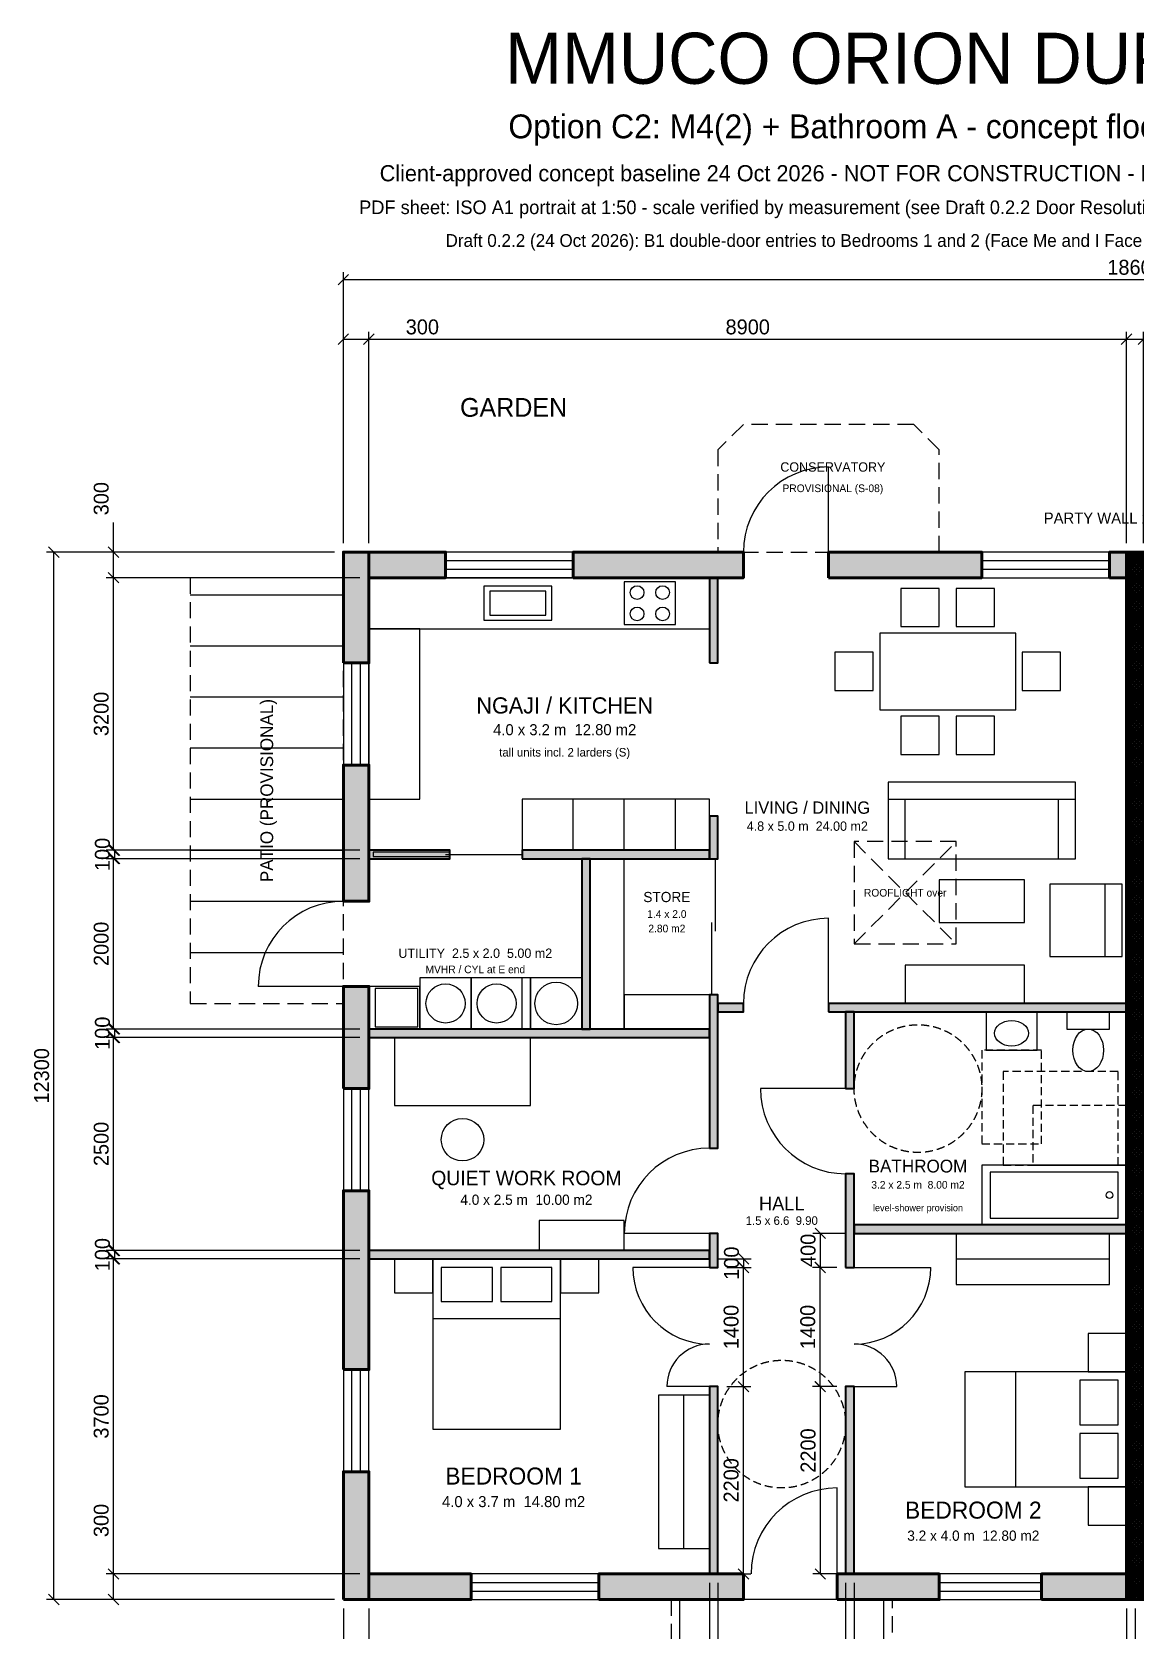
# Model space of a CAD drawing. Header units: millimetres. Extents: x -3999 to 23780, y -11246 to 18409.
# Drawn here: x -3658 to 9300, y -358 to 18409 of the extents above; entities that cross this region are included whole.
import ezdxf
from ezdxf.enums import TextEntityAlignment as Align

# ---------------------------------------------------------------- set-up
doc = ezdxf.new("R2010")
doc.units = ezdxf.units.MM
doc.header["$LTSCALE"] = 15
doc.linetypes.add('DASHED', pattern=[19.05, 12.7, -6.35])
doc.linetypes.add('HIDDEN', pattern=[9.525, 6.35, -3.175])
for name, color, linetype, lineweight in [('A-ACCS', 3, 'HIDDEN', 13), ('A-ANNO-DIMS', 1, 'Continuous', 18), ('A-ANNO-TEXT', 7, 'Continuous', 25), ('A-DOOR', 4, 'Continuous', 25), ('A-EXT', 3, 'Continuous', 25), ('A-FURN', 8, 'Continuous', 18), ('A-GLAZ', 5, 'Continuous', 25), ('A-PROV', 30, 'DASHED', 25), ('A-ROOF', 6, 'DASHED', 25), ('A-SANI', 4, 'Continuous', 18), ('A-WALL-EXT', 7, 'Continuous', 50), ('A-WALL-INT', 8, 'Continuous', 35), ('A-WALL-PARTY', 1, 'Continuous', 50)]:
    doc.layers.add(name, color=color, linetype=linetype, lineweight=lineweight)
doc.dimstyles.new('ORION', dxfattribs={"dimscale": 70, "dimtxt": 2.5, "dimasz": 2.5, "dimexe": 1.25, "dimexo": 1.5, "dimgap": 0.8, "dimtad": 1, "dimdec": 0, "dimdsep": 46, "dimtxsty": 'Standard', "dimtsz": 1.25, "dimcen": 2.5, "dimadec": 0, "dimazin": 0, "dimtfac": 1, "dimtdec": 4, "dimtmove": 0, "dimatfit": 3, "dimfxl": 1, "dimtzin": 0, "dimarcsym": 0})

# ---------------------------------------------------------------- blocks, each defined once
blk = doc.blocks.new('*D1')
at = {"layer": 'A-ANNO-DIMS', "color": 0}
for p, q in [((0, 12405), (0, 15588)), ((18600, 12405), (18600, 15588)), ((-62, 15438), (62, 15562)), ((0, 15500), (18600, 15500)), ((18538, 15438), (18662, 15562))]:
    blk.add_line(p, q, dxfattribs=at)
at = {"layer": 'A-ANNO-DIMS', "color": 0, "insert": (9300, 15644), "char_height": 175, "attachment_point": 5}
blk.add_mtext('18600', dxfattribs=at)
blk = doc.blocks.new('*D2')
at = {"layer": 'A-ANNO-DIMS', "color": 0}
for p, q in [((-62, 14738), (62, 14862)), ((0, 12405), (0, 14888)), ((238, 14738), (362, 14862)), ((300, 12405), (300, 14888)), ((0, 14800), (300, 14800)), ((300, 14800), (650, 14800))]:
    blk.add_line(p, q, dxfattribs=at)
at = {"layer": 'A-ANNO-DIMS', "color": 0, "insert": (928, 14944), "char_height": 175, "attachment_point": 5}
blk.add_mtext('300', dxfattribs=at)
blk = doc.blocks.new('*D3')
at = {"layer": 'A-ANNO-DIMS', "color": 0}
for p, q in [((238, 14738), (362, 14862)), ((300, 12405), (300, 14888)), ((9138, 14738), (9262, 14862)), ((9200, 12405), (9200, 14888)), ((300, 14800), (9200, 14800))]:
    blk.add_line(p, q, dxfattribs=at)
at = {"layer": 'A-ANNO-DIMS', "color": 0, "insert": (4750, 14944), "char_height": 175, "attachment_point": 5}
blk.add_mtext('8900', dxfattribs=at)
blk = doc.blocks.new('*D4')
at = {"layer": 'A-ANNO-DIMS', "color": 0}
for p, q in [((9138, 14738), (9262, 14862)), ((9200, 12405), (9200, 14888)), ((9338, 14738), (9462, 14862)), ((9400, 12405), (9400, 14888)), ((9200, 14800), (9400, 14800)), ((9400, 14800), (9750, 14800))]:
    blk.add_line(p, q, dxfattribs=at)
at = {"layer": 'A-ANNO-DIMS', "color": 0, "insert": (10028, 14944), "char_height": 175, "attachment_point": 5}
blk.add_mtext('200', dxfattribs=at)
blk = doc.blocks.new('*D7')
at = {"layer": 'A-ANNO-DIMS', "color": 0}
for p, q in [((0, -105), (0, -4088)), ((300, -105), (300, -4088)), ((-62, -4062), (62, -3938)), ((238, -4062), (362, -3938)), ((0, -4000), (300, -4000)), ((300, -4000), (650, -4000))]:
    blk.add_line(p, q, dxfattribs=at)
at = {"layer": 'A-ANNO-DIMS', "color": 0, "insert": (928, -3856), "char_height": 175, "attachment_point": 5}
blk.add_mtext('300', dxfattribs=at)
blk = doc.blocks.new('*D13')
at = {"layer": 'A-ANNO-DIMS', "color": 0}
for p, q in [((9200, -105), (9200, -4381)), ((9300, -105), (9300, -4381)), ((9138, -4355), (9262, -4232)), ((9200, -4294), (9300, -4294)), ((9238, -4355), (9362, -4232))]:
    blk.add_line(p, q, dxfattribs=at)
at = {"layer": 'A-ANNO-DIMS', "color": 0, "insert": (9250, -4150), "char_height": 175, "attachment_point": 5}
blk.add_mtext('100', dxfattribs=at)
blk = doc.blocks.new('*D14')
at = {"layer": 'A-ANNO-DIMS', "color": 0}
for p, q in [((-105, 12300), (-3488, 12300)), ((-3338, 12238), (-3462, 12362)), ((-3400, 0), (-3400, 12300)), ((-105, 0), (-3488, 0)), ((-3338, -62), (-3462, 62))]:
    blk.add_line(p, q, dxfattribs=at)
at = {"layer": 'A-ANNO-DIMS', "color": 0, "insert": (-3544, 6150), "char_height": 175, "attachment_point": 5, "rotation": 90}
blk.add_mtext('12300', dxfattribs=at)
blk = doc.blocks.new('*D32')
at = {"layer": 'A-ANNO-DIMS', "color": 0}
for p, q in [((4300, 195), (4300, -4088)), ((300, -105), (300, -4088)), ((238, -4062), (362, -3938)), ((4238, -4062), (4362, -3938)), ((300, -4000), (4300, -4000))]:
    blk.add_line(p, q, dxfattribs=at)
at = {"layer": 'A-ANNO-DIMS', "color": 0, "insert": (2300, -3856), "char_height": 175, "attachment_point": 5}
blk.add_mtext('4000', dxfattribs=at)
blk = doc.blocks.new('*D33')
at = {"layer": 'A-ANNO-DIMS', "color": 0}
for p, q in [((4300, 195), (4300, -4381)), ((4400, 195), (4400, -4381)), ((4238, -4355), (4362, -4232)), ((4300, -4294), (4400, -4294)), ((4338, -4355), (4462, -4232))]:
    blk.add_line(p, q, dxfattribs=at)
at = {"layer": 'A-ANNO-DIMS', "color": 0, "insert": (4350, -4150), "char_height": 175, "attachment_point": 5}
blk.add_mtext('100', dxfattribs=at)
blk = doc.blocks.new('*D34')
at = {"layer": 'A-ANNO-DIMS', "color": 0}
for p, q in [((4400, 195), (4400, -4088)), ((5900, 195), (5900, -4088)), ((4338, -4062), (4462, -3938)), ((5838, -4062), (5962, -3938)), ((4400, -4000), (5900, -4000))]:
    blk.add_line(p, q, dxfattribs=at)
at = {"layer": 'A-ANNO-DIMS', "color": 0, "insert": (5150, -3856), "char_height": 175, "attachment_point": 5}
blk.add_mtext('1500', dxfattribs=at)
blk = doc.blocks.new('*D35')
at = {"layer": 'A-ANNO-DIMS', "color": 0}
for p, q in [((5900, 195), (5900, -4381)), ((6000, 195), (6000, -4381)), ((5838, -4355), (5962, -4232)), ((5900, -4294), (6000, -4294)), ((5938, -4355), (6062, -4232))]:
    blk.add_line(p, q, dxfattribs=at)
at = {"layer": 'A-ANNO-DIMS', "color": 0, "insert": (5950, -4150), "char_height": 175, "attachment_point": 5}
blk.add_mtext('100', dxfattribs=at)
blk = doc.blocks.new('*D36')
at = {"layer": 'A-ANNO-DIMS', "color": 0}
for p, q in [((6000, 195), (6000, -4088)), ((9200, -105), (9200, -4088)), ((5938, -4062), (6062, -3938)), ((9138, -4062), (9262, -3938)), ((6000, -4000), (9200, -4000))]:
    blk.add_line(p, q, dxfattribs=at)
at = {"layer": 'A-ANNO-DIMS', "color": 0, "insert": (7600, -3856), "char_height": 175, "attachment_point": 5}
blk.add_mtext('3200', dxfattribs=at)
blk = doc.blocks.new('*D37')
at = {"layer": 'A-ANNO-DIMS', "color": 0}
for p, q in [((-2700, 300), (-2700, 650)), ((195, 300), (-2788, 300)), ((-2638, 238), (-2762, 362)), ((-2700, 0), (-2700, 300)), ((-105, 0), (-2788, 0)), ((-2638, -62), (-2762, 62))]:
    blk.add_line(p, q, dxfattribs=at)
at = {"layer": 'A-ANNO-DIMS', "color": 0, "insert": (-2844, 928), "char_height": 175, "attachment_point": 5, "rotation": 90}
blk.add_mtext('300', dxfattribs=at)
blk = doc.blocks.new('*D38')
at = {"layer": 'A-ANNO-DIMS', "color": 0}
for p, q in [((195, 4000), (-2788, 4000)), ((-2638, 3938), (-2762, 4062)), ((-2700, 300), (-2700, 4000)), ((195, 300), (-2788, 300)), ((-2638, 238), (-2762, 362))]:
    blk.add_line(p, q, dxfattribs=at)
at = {"layer": 'A-ANNO-DIMS', "color": 0, "insert": (-2844, 2150), "char_height": 175, "attachment_point": 5, "rotation": 90}
blk.add_mtext('3700', dxfattribs=at)
blk = doc.blocks.new('*D39')
at = {"layer": 'A-ANNO-DIMS', "color": 0}
for p, q in [((-2625, 4038), (-2748, 4162)), ((195, 4100), (-2774, 4100)), ((195, 4000), (-2774, 4000)), ((-2625, 3938), (-2748, 4062)), ((-2686, 4000), (-2686, 4100))]:
    blk.add_line(p, q, dxfattribs=at)
at = {"layer": 'A-ANNO-DIMS', "color": 0, "insert": (-2830, 4050), "char_height": 175, "attachment_point": 5, "rotation": 90}
blk.add_mtext('100', dxfattribs=at)
blk = doc.blocks.new('*D40')
at = {"layer": 'A-ANNO-DIMS', "color": 0}
for p, q in [((195, 6600), (-2788, 6600)), ((-2638, 6538), (-2762, 6662)), ((-2700, 4100), (-2700, 6600)), ((-2638, 4038), (-2762, 4162)), ((195, 4100), (-2788, 4100))]:
    blk.add_line(p, q, dxfattribs=at)
at = {"layer": 'A-ANNO-DIMS', "color": 0, "insert": (-2844, 5350), "char_height": 175, "attachment_point": 5, "rotation": 90}
blk.add_mtext('2500', dxfattribs=at)
blk = doc.blocks.new('*D41')
at = {"layer": 'A-ANNO-DIMS', "color": 0}
for p, q in [((-2625, 6638), (-2748, 6762)), ((195, 6700), (-2774, 6700)), ((195, 6600), (-2774, 6600)), ((-2625, 6538), (-2748, 6662)), ((-2686, 6600), (-2686, 6700))]:
    blk.add_line(p, q, dxfattribs=at)
at = {"layer": 'A-ANNO-DIMS', "color": 0, "insert": (-2830, 6650), "char_height": 175, "attachment_point": 5, "rotation": 90}
blk.add_mtext('100', dxfattribs=at)
blk = doc.blocks.new('*D42')
at = {"layer": 'A-ANNO-DIMS', "color": 0}
for p, q in [((195, 8700), (-2788, 8700)), ((-2638, 8638), (-2762, 8762)), ((-2700, 6700), (-2700, 8700)), ((-2638, 6638), (-2762, 6762)), ((195, 6700), (-2788, 6700))]:
    blk.add_line(p, q, dxfattribs=at)
at = {"layer": 'A-ANNO-DIMS', "color": 0, "insert": (-2844, 7700), "char_height": 175, "attachment_point": 5, "rotation": 90}
blk.add_mtext('2000', dxfattribs=at)
blk = doc.blocks.new('*D43')
at = {"layer": 'A-ANNO-DIMS', "color": 0}
for p, q in [((-2625, 8738), (-2748, 8862)), ((195, 8800), (-2774, 8800)), ((195, 8700), (-2774, 8700)), ((-2625, 8638), (-2748, 8762)), ((-2686, 8700), (-2686, 8800))]:
    blk.add_line(p, q, dxfattribs=at)
at = {"layer": 'A-ANNO-DIMS', "color": 0, "insert": (-2830, 8750), "char_height": 175, "attachment_point": 5, "rotation": 90}
blk.add_mtext('100', dxfattribs=at)
blk = doc.blocks.new('*D44')
at = {"layer": 'A-ANNO-DIMS', "color": 0}
for p, q in [((-2638, 11938), (-2762, 12062)), ((195, 12000), (-2788, 12000)), ((-2700, 8800), (-2700, 12000)), ((-2638, 8738), (-2762, 8862)), ((195, 8800), (-2788, 8800))]:
    blk.add_line(p, q, dxfattribs=at)
at = {"layer": 'A-ANNO-DIMS', "color": 0, "insert": (-2844, 10400), "char_height": 175, "attachment_point": 5, "rotation": 90}
blk.add_mtext('3200', dxfattribs=at)
blk = doc.blocks.new('*D45')
at = {"layer": 'A-ANNO-DIMS', "color": 0}
for p, q in [((-2700, 12300), (-2700, 12650)), ((-105, 12300), (-2788, 12300)), ((-2638, 12238), (-2762, 12362)), ((-2700, 12000), (-2700, 12300)), ((-2638, 11938), (-2762, 12062)), ((195, 12000), (-2788, 12000))]:
    blk.add_line(p, q, dxfattribs=at)
at = {"layer": 'A-ANNO-DIMS', "color": 0, "insert": (-2844, 12928), "char_height": 175, "attachment_point": 5, "rotation": 90}
blk.add_mtext('300', dxfattribs=at)
blk = doc.blocks.new('*D8')
at = {"layer": 'A-ANNO-DIMS', "color": 0}
for p, q in [((4505, 2500), (4788, 2500)), ((4762, 2438), (4638, 2562)), ((4700, 300), (4700, 2500)), ((4505, 300), (4788, 300)), ((4762, 238), (4638, 362))]:
    blk.add_line(p, q, dxfattribs=at)
at = {"layer": 'A-ANNO-DIMS', "color": 0, "insert": (4556, 1400), "char_height": 175, "attachment_point": 5, "rotation": 90}
blk.add_mtext('2200', dxfattribs=at)
blk = doc.blocks.new('*D9')
at = {"layer": 'A-ANNO-DIMS', "color": 0}
for p, q in [((4762, 3838), (4638, 3962)), ((4505, 3900), (4788, 3900)), ((4700, 2500), (4700, 3900)), ((4505, 2500), (4788, 2500)), ((4762, 2438), (4638, 2562))]:
    blk.add_line(p, q, dxfattribs=at)
at = {"layer": 'A-ANNO-DIMS', "color": 0, "insert": (4556, 3200), "char_height": 175, "attachment_point": 5, "rotation": 90}
blk.add_mtext('1400', dxfattribs=at)
blk = doc.blocks.new('*D10')
at = {"layer": 'A-ANNO-DIMS', "color": 0}
for p, q in [((4405, 4000), (4791, 4000)), ((4765, 3938), (4642, 4062)), ((4765, 3838), (4642, 3962)), ((4704, 3900), (4704, 4000)), ((4505, 3900), (4791, 3900))]:
    blk.add_line(p, q, dxfattribs=at)
at = {"layer": 'A-ANNO-DIMS', "color": 0, "insert": (4560, 3950), "char_height": 175, "attachment_point": 5, "rotation": 90}
blk.add_mtext('100', dxfattribs=at)
blk = doc.blocks.new('*D22')
at = {"layer": 'A-ANNO-DIMS', "color": 0}
for p, q in [((5795, 2500), (5516, 2500)), ((5665, 2438), (5542, 2562)), ((5604, 300), (5604, 2500)), ((5795, 300), (5516, 300)), ((5665, 238), (5542, 362))]:
    blk.add_line(p, q, dxfattribs=at)
at = {"layer": 'A-ANNO-DIMS', "color": 0, "insert": (5460, 1750), "char_height": 175, "attachment_point": 5, "rotation": 90}
blk.add_mtext('2200', dxfattribs=at)
blk = doc.blocks.new('*D12')
at = {"layer": 'A-ANNO-DIMS', "color": 0}
for p, q in [((5662, 3838), (5538, 3962)), ((5795, 3900), (5512, 3900)), ((5600, 2500), (5600, 3900)), ((5795, 2500), (5512, 2500)), ((5662, 2438), (5538, 2562))]:
    blk.add_line(p, q, dxfattribs=at)
at = {"layer": 'A-ANNO-DIMS', "color": 0, "insert": (5456, 3200), "char_height": 175, "attachment_point": 5, "rotation": 90}
blk.add_mtext('1400', dxfattribs=at)
blk = doc.blocks.new('*D15')
at = {"layer": 'A-ANNO-DIMS', "color": 0}
for p, q in [((5665, 4238), (5542, 4362)), ((5895, 4300), (5516, 4300)), ((5604, 3900), (5604, 4300)), ((5665, 3838), (5542, 3962)), ((5795, 3900), (5516, 3900))]:
    blk.add_line(p, q, dxfattribs=at)
at = {"layer": 'A-ANNO-DIMS', "color": 0, "insert": (5460, 4100), "char_height": 175, "attachment_point": 5, "rotation": 90}
blk.add_mtext('400', dxfattribs=at)

msp = doc.modelspace()

# ---------------------------------------------------------------- hatches: boundary and pattern name
at = {"layer": 'A-WALL-EXT'}
for points in [[(0, 11000), (300, 11000), (300, 12300), (0, 12300)], [(300, 12000), (1200, 12000), (1200, 12300), (300, 12300)], [(2700, 12000), (4700, 12000), (4700, 12300), (2700, 12300)], [(5700, 12000), (7500, 12000), (7500, 12300), (5700, 12300)], [(9000, 12000), (9200, 12000), (9200, 12300), (9000, 12300)], [(0, 8200), (300, 8200), (300, 9800), (0, 9800)], [(0, 6000), (300, 6000), (300, 7200), (0, 7200)], [(0, 2700), (300, 2700), (300, 4800), (0, 4800)], [(0, 0), (300, 0), (300, 1500), (0, 1500)], [(300, 0), (1500, 0), (1500, 300), (300, 300)], [(3000, 0), (4700, 0), (4700, 300), (3000, 300)], [(5800, 0), (7000, 0), (7000, 300), (5800, 300)], [(8200, 0), (9200, 0), (9200, 300), (8200, 300)]]:
    msp.add_hatch(color=256, dxfattribs=at).paths.add_polyline_path(points)
at = {"layer": 'A-WALL-INT'}
for points in [[(4300, 11000), (4400, 11000), (4400, 12000), (4300, 12000)], [(4300, 8700), (4400, 8700), (4400, 9200), (4300, 9200)], [(300, 8700), (1250, 8700), (1250, 8800), (300, 8800)], [(2100, 8700), (4300, 8700), (4300, 8800), (2100, 8800)], [(2800, 6700), (2900, 6700), (2900, 8700), (2800, 8700)], [(4300, 5300), (4400, 5300), (4400, 7100), (4300, 7100)], [(4400, 6900), (4700, 6900), (4700, 7000), (4400, 7000)], [(5700, 6900), (9200, 6900), (9200, 7000), (5700, 7000)], [(5900, 6000), (6000, 6000), (6000, 6900), (5900, 6900)], [(300, 6600), (4300, 6600), (4300, 6700), (300, 6700)], [(5900, 3900), (6000, 3900), (6000, 5000), (5900, 5000)], [(6000, 4300), (9200, 4300), (9200, 4400), (6000, 4400)], [(4300, 3900), (4400, 3900), (4400, 4300), (4300, 4300)], [(300, 4000), (4300, 4000), (4300, 4100), (300, 4100)], [(4300, 300), (4400, 300), (4400, 2500), (4300, 2500)], [(5900, 300), (6000, 300), (6000, 2500), (5900, 2500)]]:
    msp.add_hatch(color=256, dxfattribs=at).paths.add_polyline_path(points)
at = {"layer": 'A-WALL-PARTY'}
h = msp.add_hatch(dxfattribs=at)
h.set_pattern_fill('ANSI37', color=256, scale=12, style=0)
h.paths.add_polyline_path([(9200, 0), (9400, 0), (9400, 12300), (9200, 12300)])

# ---------------------------------------------------------------- linework, layer by layer
at = {"layer": 'A-ACCS'}
for points in [[(7500, 5350), (8200, 5350), (8200, 6450), (7500, 6450)], [(7750, 5100), (9100, 5100), (9100, 6200), (7750, 6200)], [(8100, 5100), (9200, 5100), (9200, 5800), (8100, 5800)]]:
    msp.add_lwpolyline(points, close=True, dxfattribs=at)
for centre in [(6750, 6000), (5150, 2060)]:
    msp.add_circle(centre, 750, dxfattribs=at)
at = {"layer": 'A-DOOR'}
for p, q in [((5700, 12300), (5700, 13300)), ((1200, 8750), (2100, 8750)), ((4370, 7850), (4370, 8700)), ((4330, 7100), (4330, 7950)), ((5700, 7000), (5700, 8000)), ((0, 7200), (-1000, 7200)), ((5900, 6000), (4900, 6000)), ((4300, 4300), (3300, 4300)), ((4300, 3900), (3400, 3900)), ((6000, 3900), (6900, 3900)), ((4300, 2500), (3800, 2500)), ((6000, 2500), (6500, 2500)), ((5800, 300), (5800, 1310))]:
    msp.add_line(p, q, dxfattribs=at)
msp.add_lwpolyline([(350, 8725), (1250, 8725), (1250, 8775), (350, 8775)], close=True, dxfattribs=at)
for centre, radius, start, end in [((5700, 12300), 1000, 90, 180), ((0, 7200), 1000, 90, 180), ((5700, 7000), 1000, 90, 180), ((5900, 6000), 1000, 180, 270), ((4300, 4300), 1000, 90, 180), ((4300, 3900), 900, 180, 270), ((6000, 3900), 900, 270, 0), ((4300, 2500), 500, 90, 180), ((6000, 2500), 500, 0, 90), ((5800, 300), 1010, 90, 180)]:
    msp.add_arc(centre, radius, start, end, dxfattribs=at)
at = {"layer": 'A-EXT'}
for p, q in [((-1800, 11800), (0, 11800)), ((-1800, 11200), (0, 11200)), ((-1800, 10600), (0, 10600)), ((-1800, 10000), (0, 10000)), ((-1800, 9400), (0, 9400)), ((-1800, 8800), (0, 8800)), ((-1800, 8200), (0, 8200)), ((-1800, 7600), (0, 7600))]:
    msp.add_line(p, q, dxfattribs=at)
msp.add_lwpolyline([(3950, -2000), (6350, -2000), (6350, 0), (3950, 0)], close=True, dxfattribs=at)
at = {"layer": 'A-FURN'}
for p, q in [((2700, 8800), (2700, 9400)), ((3300, 8800), (3300, 9400)), ((3900, 8800), (3900, 9400)), ((6400, 9400), (8600, 9400)), ((6600, 8700), (6600, 9400)), ((8400, 8700), (8400, 9400)), ((8950, 7550), (8950, 8400)), ((7200, 4000), (9000, 4000)), ((1050, 3300), (2550, 3300)), ((7900, 1325), (7900, 2675)), ((4000, 600), (4000, 2400))]:
    msp.add_line(p, q, dxfattribs=at)
for points in [[(300, 11400), (4300, 11400), (4300, 12000), (300, 12000)], [(6550, 11425), (7000, 11425), (7000, 11875), (6550, 11875)], [(7200, 11425), (7650, 11425), (7650, 11875), (7200, 11875)], [(300, 9400), (900, 9400), (900, 11400), (300, 11400)], [(6300, 10450), (7900, 10450), (7900, 11350), (6300, 11350)], [(5775, 10675), (6225, 10675), (6225, 11125), (5775, 11125)], [(7975, 10675), (8425, 10675), (8425, 11125), (7975, 11125)], [(6550, 9925), (7000, 9925), (7000, 10375), (6550, 10375)], [(7200, 9925), (7650, 9925), (7650, 10375), (7200, 10375)], [(6400, 8700), (8600, 8700), (8600, 9600), (6400, 9600)], [(2100, 8800), (4300, 8800), (4300, 9400), (2100, 9400)], [(2900, 6700), (3300, 6700), (3300, 8700), (2900, 8700)], [(7000, 7950), (8000, 7950), (8000, 8450), (7000, 8450)], [(8300, 7550), (9150, 7550), (9150, 8400), (8300, 8400)], [(6600, 7000), (8000, 7000), (8000, 7450), (6600, 7450)], [(300, 6700), (900, 6700), (900, 7200), (300, 7200)], [(900, 6700), (2200, 6700), (2200, 7300), (900, 7300)], [(2200, 6700), (2800, 6700), (2800, 7300), (2200, 7300)], [(3300, 6700), (4300, 6700), (4300, 7100), (3300, 7100)], [(600, 5800), (2200, 5800), (2200, 6600), (600, 6600)], [(2300, 4100), (3300, 4100), (3300, 4450), (2300, 4450)], [(7200, 3700), (9000, 3700), (9000, 4300), (7200, 4300)], [(600, 3600), (1050, 3600), (1050, 4000), (600, 4000)], [(1050, 2000), (2550, 2000), (2550, 4000), (1050, 4000)], [(2550, 3600), (3000, 3600), (3000, 4000), (2550, 4000)], [(1150, 3500), (1750, 3500), (1750, 3900), (1150, 3900)], [(1850, 3500), (2450, 3500), (2450, 3900), (1850, 3900)], [(8750, 2675), (9200, 2675), (9200, 3125), (8750, 3125)], [(7300, 1325), (9200, 1325), (9200, 2675), (7300, 2675)], [(8650, 2050), (9100, 2050), (9100, 2575), (8650, 2575)], [(3700, 600), (4300, 600), (4300, 2400), (3700, 2400)], [(8650, 1425), (9100, 1425), (9100, 1950), (8650, 1950)], [(8750, 875), (9200, 875), (9200, 1325), (8750, 1325)]]:
    msp.add_lwpolyline(points, close=True, dxfattribs=at)
for centre in [(2500, 7000), (1400, 5400)]:
    msp.add_circle(centre, 250, dxfattribs=at)
at = {"layer": 'A-GLAZ'}
for p, q in [((1200, 12200), (2700, 12200)), ((7500, 12200), (9000, 12200)), ((1200, 12100), (2700, 12100)), ((7500, 12100), (9000, 12100)), ((100, 9800), (100, 11000)), ((200, 9800), (200, 11000)), ((100, 4800), (100, 6000)), ((200, 4800), (200, 6000)), ((100, 1500), (100, 2700)), ((200, 1500), (200, 2700)), ((1500, 200), (3000, 200)), ((7000, 200), (8200, 200)), ((1500, 100), (3000, 100)), ((7000, 100), (8200, 100))]:
    msp.add_line(p, q, dxfattribs=at)
for points in [[(1200, 12000), (2700, 12000), (2700, 12300), (1200, 12300)], [(7500, 12000), (9000, 12000), (9000, 12300), (7500, 12300)], [(0, 9800), (300, 9800), (300, 11000), (0, 11000)], [(0, 4800), (300, 4800), (300, 6000), (0, 6000)], [(0, 1500), (300, 1500), (300, 2700), (0, 2700)], [(1500, 0), (3000, 0), (3000, 300), (1500, 300)], [(7000, 0), (8200, 0), (8200, 300), (7000, 300)]]:
    msp.add_lwpolyline(points, close=True, dxfattribs=at)
at = {"layer": 'A-PROV'}
for points in [[(4400, 12300), (7000, 12300), (7000, 13500), (6700, 13800), (4700, 13800), (4400, 13500)], [(-1800, 7000), (0, 7000), (0, 12000), (-1800, 12000)]]:
    msp.add_lwpolyline(points, close=True, dxfattribs=at)
at = {"layer": 'A-ROOF'}
for p, q in [((6000, 7700), (7200, 8900)), ((6000, 8900), (7200, 7700))]:
    msp.add_line(p, q, dxfattribs=at)
for points in [[(6000, 7700), (7200, 7700), (7200, 8900), (6000, 8900)], [(3850, -2100), (6450, -2100), (6450, 0), (3850, 0)]]:
    msp.add_lwpolyline(points, close=True, dxfattribs=at)
at = {"layer": 'A-SANI'}
for points in [[(1650, 11500), (2450, 11500), (2450, 11900), (1650, 11900)], [(1720, 11560), (2380, 11560), (2380, 11840), (1720, 11840)], [(3300, 11450), (3900, 11450), (3900, 11950), (3300, 11950)], [(375, 6725), (875, 6725), (875, 7175), (375, 7175)], [(900, 6700), (1500, 6700), (1500, 7300), (900, 7300)], [(1500, 6700), (2100, 6700), (2100, 7300), (1500, 7300)], [(7550, 6450), (8150, 6450), (8150, 6900), (7550, 6900)], [(8500, 6700), (9000, 6700), (9000, 6900), (8500, 6900)], [(7500, 4400), (9200, 4400), (9200, 5100), (7500, 5100)], [(7600, 4480), (9100, 4480), (9100, 5020), (7600, 5020)]]:
    msp.add_lwpolyline(points, close=True, dxfattribs=at)
for centre, radius in [((3450, 11825), 80), ((3750, 11825), 80), ((3450, 11575), 80), ((3750, 11575), 80), ((1200, 7000), 230), ((1800, 7000), 230), ((9000, 4750), 40)]:
    msp.add_circle(centre, radius, dxfattribs=at)
for centre, major_axis, ratio in [((7850, 6650), (200, 0), 0.75), ((8750, 6450), (0, 250), 0.72)]:
    msp.add_ellipse(centre, major_axis=major_axis, ratio=ratio, dxfattribs=at)
at = {"layer": 'A-WALL-EXT'}
for points in [[(0, 11000), (300, 11000), (300, 12300), (0, 12300)], [(300, 12000), (1200, 12000), (1200, 12300), (300, 12300)], [(2700, 12000), (4700, 12000), (4700, 12300), (2700, 12300)], [(5700, 12000), (7500, 12000), (7500, 12300), (5700, 12300)], [(9000, 12000), (9200, 12000), (9200, 12300), (9000, 12300)], [(0, 8200), (300, 8200), (300, 9800), (0, 9800)], [(0, 6000), (300, 6000), (300, 7200), (0, 7200)], [(0, 2700), (300, 2700), (300, 4800), (0, 4800)], [(0, 0), (300, 0), (300, 1500), (0, 1500)], [(300, 0), (1500, 0), (1500, 300), (300, 300)], [(3000, 0), (4700, 0), (4700, 300), (3000, 300)], [(5800, 0), (7000, 0), (7000, 300), (5800, 300)], [(8200, 0), (9200, 0), (9200, 300), (8200, 300)]]:
    msp.add_lwpolyline(points, close=True, dxfattribs=at)
at = {"layer": 'A-WALL-INT'}
for points in [[(4300, 11000), (4400, 11000), (4400, 12000), (4300, 12000)], [(4300, 8700), (4400, 8700), (4400, 9200), (4300, 9200)], [(300, 8700), (1250, 8700), (1250, 8800), (300, 8800)], [(2100, 8700), (4300, 8700), (4300, 8800), (2100, 8800)], [(2800, 6700), (2900, 6700), (2900, 8700), (2800, 8700)], [(4300, 5300), (4400, 5300), (4400, 7100), (4300, 7100)], [(4400, 6900), (4700, 6900), (4700, 7000), (4400, 7000)], [(5700, 6900), (9200, 6900), (9200, 7000), (5700, 7000)], [(5900, 6000), (6000, 6000), (6000, 6900), (5900, 6900)], [(300, 6600), (4300, 6600), (4300, 6700), (300, 6700)], [(5900, 3900), (6000, 3900), (6000, 5000), (5900, 5000)], [(6000, 4300), (9200, 4300), (9200, 4400), (6000, 4400)], [(4300, 3900), (4400, 3900), (4400, 4300), (4300, 4300)], [(300, 4000), (4300, 4000), (4300, 4100), (300, 4100)], [(4300, 300), (4400, 300), (4400, 2500), (4300, 2500)], [(5900, 300), (6000, 300), (6000, 2500), (5900, 2500)]]:
    msp.add_lwpolyline(points, close=True, dxfattribs=at)
at = {"layer": 'A-WALL-PARTY'}
msp.add_lwpolyline([(9200, 0), (9400, 0), (9400, 12300), (9200, 12300)], close=True, dxfattribs=at)

# ---------------------------------------------------------------- texts
at = {"layer": 'A-ANNO-TEXT'}
for s, height, p in [('MMUCO ORION DUPLEX - DRAFT 0.2.2', 600, (9300, 18100)), ('Option C2: M4(2) + Bathroom A - concept floor plan, two mirrored single-storey dwellings', 280, (9300, 17300)), ('Client-approved concept baseline 24 Oct 2026 - NOT FOR CONSTRUCTION - NOT A PLANNING OR BUILDING REGULATIONS COMPLIANCE DRAWING', 190, (9300, 16750)), ('PDF sheet: ISO A1 portrait at 1:50 - scale verified by measurement (see Draft 0.2.2 Door Resolution Report). Dimensions in mm. For other print sizes use the scale bar; do not scale from prints.', 160, (9300, 16350)), ('Draft 0.2.2 (24 Oct 2026): B1 double-door entries to Bedrooms 1 and 2 (Face Me and I Face You); door items VF-04 to VF-07 as directed. Not approved - see Door Resolution Report.', 150, (9300, 15960)), ('GARDEN', 220, (2000, 14000)), ('CONSERVATORY', 110, (5750, 13300)), ('PROVISIONAL (S-08)', 90, (5750, 13050)), ('PARTY WALL 200 (PROV.)', 130, (9300, 12700)), ('NGAJI / KITCHEN', 190, (2600, 10500)), ('4.0 x 3.2 m  12.80 m2', 130, (2600, 10215)), ('tall units incl. 2 larders (S)', 100, (2600, 9950)), ('LIVING / DINING', 145, (5450, 9300)), ('4.8 x 5.0 m  24.00 m2', 110, (5450, 9082.5)), ('STORE', 120, (3800, 8250)), ('ROOFLIGHT over', 90, (6600, 8300)), ('1.4 x 2.0', 90, (3800, 8050)), ('2.80 m2', 90, (3800, 7880)), ('UTILITY  2.5 x 2.0  5.00 m2', 110, (1550, 7590)), ('MVHR / CYL at E end', 90, (1550, 7400)), ('BATHROOM', 150, (6750, 5090)), ('QUIET WORK ROOM', 170, (2150, 4950)), ('3.2 x 2.5 m  8.00 m2', 90, (6750, 4870)), ('4.0 x 2.5 m  10.00 m2', 120, (2150, 4695)), ('HALL', 160, (5150, 4650)), ('level-shower provision', 80, (6750, 4600)), ('1.5 x 6.6  9.90', 100, (5150, 4450)), ('BEDROOM 1', 200, (2000, 1450)), ('4.0 x 3.7 m  14.80 m2', 130, (2000, 1150)), ('BEDROOM 2', 200, (7400, 1050)), ('3.2 x 4.0 m  12.80 m2', 120, (7400, 750))]:
    msp.add_text(s, height=height, dxfattribs=at).set_placement(p, align=Align.MIDDLE_CENTER)
msp.add_text('PATIO (PROVISIONAL)', height=150, rotation=90, dxfattribs=at).set_placement((-900, 9500), align=Align.MIDDLE_CENTER)

# ---------------------------------------------------------------- dimensions: what is measured, and where the dimension line sits
at = {"layer": 'A-ANNO-DIMS'}
for base, p1, p2, picture, middle in [((9300, 15500), (0, 12300), (18600, 12300), '*D1', (9300, 15643.5)), ((150, 14800), (0, 12300), (300, 12300), '*D2', (927.7, 14943.5)), ((4750, 14800), (300, 12300), (9200, 12300), '*D3', (4750, 14943.5)), ((9300, 14800), (9200, 12300), (9400, 12300), '*D4', (10027.7, 14943.5)), ((2300, -4000), (300, 0), (4300, 300), '*D32', (2300, -3856.5)), ((5150, -4000), (4400, 300), (5900, 300), '*D34', (5150, -3856.5)), ((7600, -4000), (6000, 300), (9200, 0), '*D36', (7600, -3856.5)), ((150, -4000), (0, 0), (300, 0), '*D7', (927.7, -3856.5))]:
    dim = msp.add_linear_dim(base=base, p1=p1, p2=p2, dimstyle='ORION', dxfattribs=at)
    dim.commit()
    dim.dimension.update_dxf_attribs({"geometry": picture, "text_midpoint": middle})
for base, p1, p2, picture, middle in [((-2700, 12150), (300, 12000), (0, 12300), '*D45', (-2843.5, 12927.7)), ((-3400, 6150), (0, 0), (0, 12300), '*D14', (-3543.5, 6150)), ((-2700, 10400), (300, 8800), (300, 12000), '*D44', (-2843.5, 10400)), ((-2700, 7700), (300, 6700), (300, 8700), '*D42', (-2843.5, 7700)), ((-2700, 5350), (300, 4100), (300, 6600), '*D40', (-2843.5, 5350)), ((-2700, 2150), (300, 300), (300, 4000), '*D38', (-2843.5, 2150)), ((4700, 3200), (4400, 2500), (4400, 3900), '*D9', (4556.5, 3200)), ((5600, 3200), (5900, 2500), (5900, 3900), '*D12', (5456.5, 3200)), ((4700, 1400), (4400, 300), (4400, 2500), '*D8', (4556.5, 1400)), ((-2700, 150), (0, 0), (300, 300), '*D37', (-2843.5, 927.7))]:
    dim = msp.add_linear_dim(base=base, p1=p1, p2=p2, angle=90, dimstyle='ORION', dxfattribs=at)
    dim.commit()
    dim.dimension.update_dxf_attribs({"geometry": picture, "text_midpoint": middle})
for base, p1, p2, picture, middle in [((-2686.5, 8750), (300, 8700), (300, 8800), '*D43', (-2830, 8750)), ((-2686.5, 6650), (300, 6600), (300, 6700), '*D41', (-2830, 6650)), ((5603.5, 4100), (5900, 3900), (6000, 4300), '*D15', (5460, 4100)), ((-2686.5, 4050), (300, 4000), (300, 4100), '*D39', (-2830, 4050)), ((4703.5, 3950), (4400, 3900), (4300, 4000), '*D10', (4560, 3950)), ((5603.5, 1400), (5900, 300), (5900, 2500), '*D22', (5460, 1750))]:
    dim = msp.add_linear_dim(base=base, p1=p1, p2=p2, angle=90, dimstyle='ORION', dxfattribs=at)
    dim.commit()
    dim.dimension.update_dxf_attribs({"geometry": picture, "text_midpoint": middle, "dimtype": 160})
for base, p1, p2, picture, middle in [((4350, -4293.5), (4300, 300), (4400, 300), '*D33', (4350, -4150)), ((5950, -4293.5), (5900, 300), (6000, 300), '*D35', (5950, -4150)), ((9250, -4293.5), (9200, 0), (9300, 0), '*D13', (9250, -4150))]:
    dim = msp.add_linear_dim(base=base, p1=p1, p2=p2, dimstyle='ORION', dxfattribs=at)
    dim.commit()
    dim.dimension.update_dxf_attribs({"geometry": picture, "text_midpoint": middle, "dimtype": 160})

doc.saveas('drawing.dxf')
